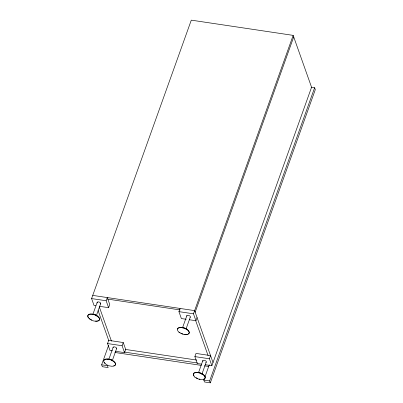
<?xml version="1.0" encoding="UTF-8"?>
<svg xmlns="http://www.w3.org/2000/svg" width="403" height="403" viewBox="0 0 403 403"><rect width="100%" height="100%" fill="white"/><g stroke="black" fill="none" stroke-linecap="round" stroke-linejoin="round"><path stroke-width="0.6" d="M95.869 305.771L94.05 305.499L91.597 298.578L191.289 20.15L293.167 35.378L311.569 87.27L211.877 365.702L205.208 364.705M93.017 313.977L97.229 302.225M96.226 316.017L100.644 303.681M108.603 307.675L106.15 300.754L107.294 297.57L109.747 304.487L108.603 307.675L99.506 306.315M112.427 350.832L109.999 350.469L107.546 343.552L108.689 340.364L123.242 342.54L125.696 349.461L124.552 352.645L115.46 351.285M101.647 364.801L107.47 365.672L108.145 367.576L102.322 366.705L101.647 364.801L108.649 345.255M108.76 359.536L113.178 347.2M112.175 360.992L116.593 348.65M124.552 352.645L122.099 345.729L123.242 342.54M186.226 319.277L181.375 318.556L178.922 311.635L180.06 308.446M182.458 327.966L186.876 315.63M186.09 328.833L190.297 317.08M189.259 319.73L195.929 320.728L193.475 313.811L293.167 35.378M195.168 312.179L293.716 36.94M195.929 320.728L197.067 317.544M201.565 364.161L197.324 363.526L194.871 356.61L196.009 353.421L210.562 355.597L209.424 358.781L211.877 365.702M198.619 372.352L202.83 360.604M201.827 374.392L206.245 362.055M311.131 87.204L314.627 87.728L315.302 89.632L210.311 382.85L204.492 381.979L203.817 380.079L204.24 378.891M204.875 377.117L209.328 364.675M210.311 382.85L209.636 380.946L314.627 87.728M92.735 295.394L194.614 310.622L213.016 362.514M107.576 299.086L180.156 309.937M91.597 298.578L106.15 300.754M178.922 311.635L193.475 313.811M107.546 343.552L122.099 345.729M194.871 356.61L209.424 358.781M125.529 349.436L196.77 360.086M124.134 352.046L197.485 363.012M114.865 352.464L201.268 365.38M204.376 365.843L208.724 366.493M203.817 380.079L209.636 380.946M195.697 320.672L208.089 355.607M99.269 306.814L111.45 341.16M98.12 310.572L108.83 340.772M190.105 317.262A1.869 0.922 19.7 0 0 188.639 315.408L188.176 315.312A1.869 0.922 19.7 0 0 186.851 316.118M177.441 329.16A6.221 3.063 19.7 0 1 185.229 328.339A6.221 3.063 19.7 0 1 188.362 333.961M187.355 334.329A6.221 3.063 19.7 0 1 184.609 334.359M183.058 334.016A6.221 3.063 19.7 0 1 181.531 333.457M180.131 332.732A6.221 3.063 19.7 0 1 179.315 332.168M182.025 327.589A3.98 1.96 19.7 0 1 187.143 329.835M100.161 303.978A1.869 0.922 19.7 0 0 100.604 303.051A1.869 0.922 19.7 0 0 98.992 302.008L98.523 301.907A1.869 0.922 19.7 0 0 97.365 302.996M88.423 317.549A6.221 3.063 19.7 0 1 90.584 313.947A6.221 3.063 19.7 0 1 98.488 316.823A6.221 3.063 19.7 0 1 97.702 320.929M97.304 321A6.221 3.063 19.7 0 1 95.456 321.02M91.879 320.058A6.221 3.063 19.7 0 1 89.3 318.471M93.315 314.254A3.98 1.96 19.7 0 1 97.491 316.431M116.402 348.832A1.869 0.922 19.7 0 0 114.941 346.978L114.477 346.882A1.869 0.922 19.7 0 0 113.147 347.688M103.737 360.73A6.221 3.063 19.7 0 1 112.251 360.252A6.221 3.063 19.7 0 1 113.651 365.899M104.921 363.143A6.221 3.063 19.7 0 1 104.372 362.524M107.505 359.244A3.98 1.96 19.7 0 1 112.88 360.816M205.762 362.352A1.869 0.922 19.7 0 0 206.205 361.426A1.869 0.922 19.7 0 0 204.593 360.383L204.125 360.287A1.869 0.922 19.7 0 0 202.966 361.37M194.024 375.923A6.221 3.063 19.7 0 1 196.185 372.322A6.221 3.063 19.7 0 1 204.089 375.198A6.221 3.063 19.7 0 1 203.303 379.304M200.044 379.243A6.221 3.063 19.7 0 1 199.006 378.986M197.48 378.432A6.221 3.063 19.7 0 1 196.08 377.702M198.916 372.629A3.98 1.96 19.7 0 1 202.533 374.216M178.867 332.122A6.221 3.063 19.7 0 0 188.947 333.629A6.221 3.063 19.7 0 0 182.065 327.684A6.221 3.063 19.7 0 0 178.867 332.122M89.214 318.718A6.221 3.063 19.7 0 0 99.294 320.224A6.221 3.063 19.7 0 0 92.413 314.285A6.221 3.063 19.7 0 0 89.214 318.718M105.163 363.692A6.221 3.063 19.7 0 0 115.243 365.199A6.221 3.063 19.7 0 0 108.362 359.254A6.221 3.063 19.7 0 0 105.163 363.692M194.815 377.092A6.221 3.063 19.7 0 0 204.895 378.598A6.221 3.063 19.7 0 0 198.014 372.659A6.221 3.063 19.7 0 0 194.815 377.092"/></g></svg>
